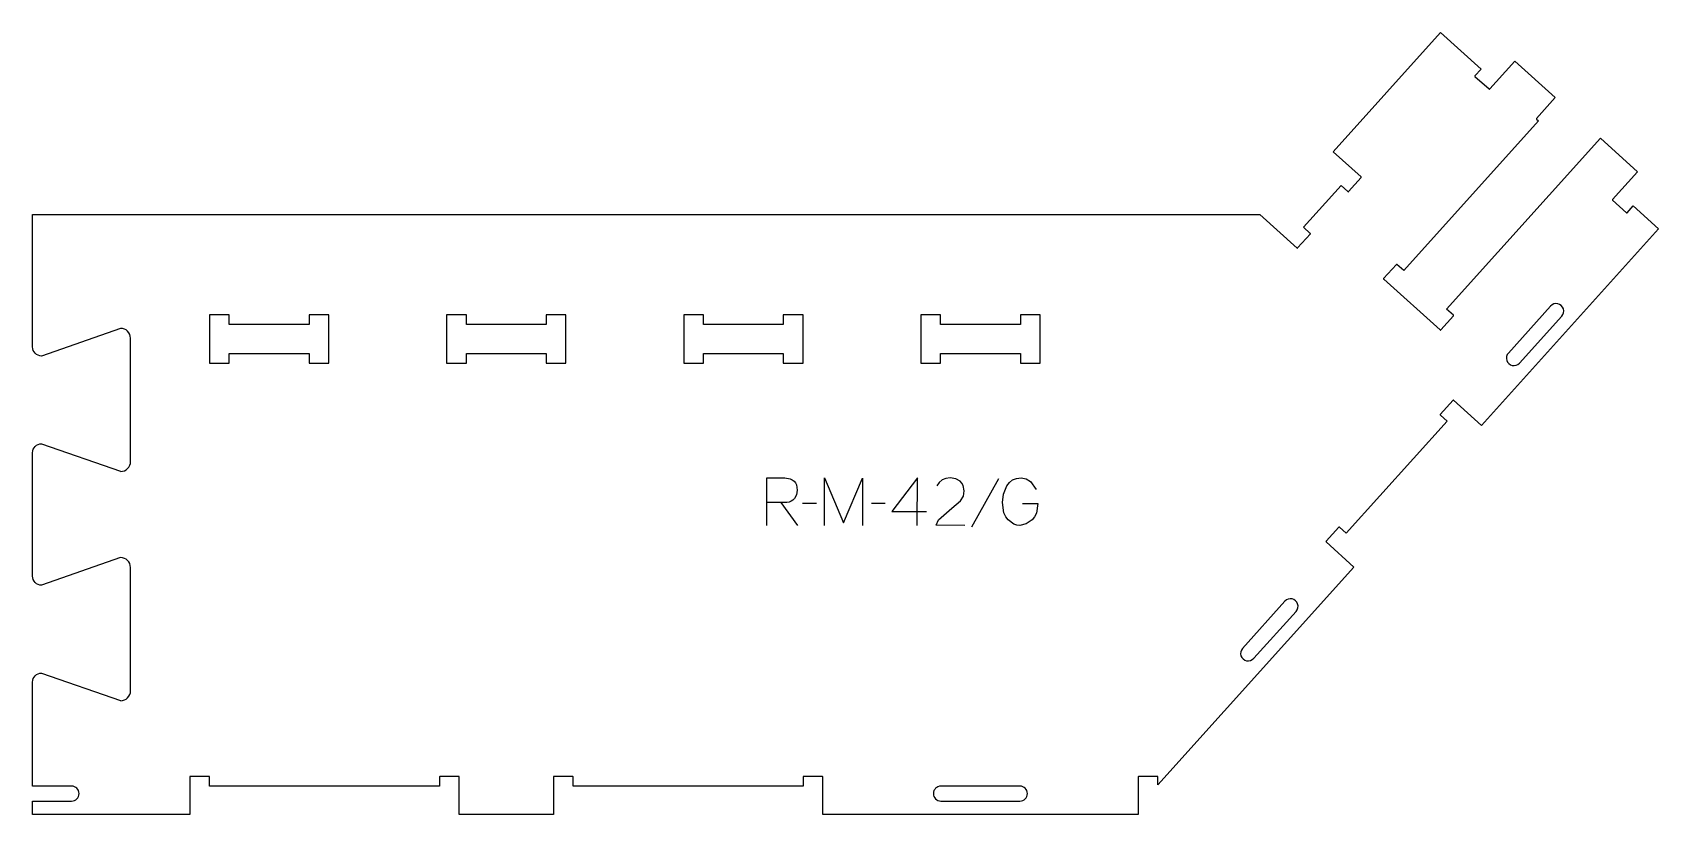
# Model space of a CAD drawing. Header units: millimetres. Extents: x -462 to 567, y -213 to 282.
import ezdxf

# ---------------------------------------------------------------- set-up
doc = ezdxf.new("R2010")
doc.units = ezdxf.units.MM
for name, color, linetype, true_color in [('1_ANYTOOL_1MMDEEP_LABELS_S', 2, 'Continuous', 0xffff00), ('3_ANYTOOL_CUTTHROUGH_INSID', 4, 'Continuous', 0x00ffff), ('4_ANYTOOL_CUTTHROUGH_OUTSI', 5, 'Continuous', 0x0000ff)]:
    doc.layers.add(name, color=color, linetype=linetype, true_color=true_color)

msp = doc.modelspace()

# ---------------------------------------------------------------- linework, layer by layer
at = {"layer": '1_ANYTOOL_1MMDEEP_LABELS_S'}
for p, q in [((149.7, -0.5), (132.5, -31.2)), ((12, -15.6), (22.5, -30)), ((34.5, -16.1), (25.7, -16.2)), ((78, -16.1), (69.2, -16.2)), ((82.2, -21.3), (104, -21.3))]:
    msp.add_line(p, q, dxfattribs=at)
for points in [[(3, -30), (3, 0), (14.4, 0), (17.8, -0.5), (19.2, -1.1), (20.3, -2), (21.2, -3.1), (21.8, -4.4), (22.3, -7.8), (21.9, -10.6), (20.5, -13), (19.6, -14.1), (18.5, -14.8), (17.2, -15.3), (15.8, -15.5), (14, -15.6), (12, -15.6), (3, -15.6)], [(39.6, -30), (39.6, 0), (51.6, -28.4), (63.6, -0.1), (63.6, -30)], [(98.2, -30), (98.3, 0), (82.2, -21.3)], [(128.4, -30), (110.1, -29.9), (111.7, -26.5), (120.2, -19.1), (125.6, -14.4), (127.4, -11.6), (128, -8.2), (127.3, -4.7), (126.5, -3.3), (125.4, -2.1), (122.6, -0.5), (119.1, 0), (116.3, -0.3), (114, -1.3), (112.1, -2.9), (110.6, -5.1)], [(164.9, -16.2), (174.6, -16.2), (173.6, -22.2), (172.5, -24.5), (170.9, -26.5), (167.2, -29.1), (163.2, -30), (161.2, -29.8), (159.3, -29.2), (155.7, -26.5), (154.2, -24.5), (153.1, -22), (152.2, -15.5), (152.9, -10.2), (154.9, -5.1), (156.5, -2.8), (158.5, -1.3), (161, -0.3), (163.9, 0), (167.2, -0.6), (169.8, -2.3), (173.4, -7.4)]]:
    msp.add_lwpolyline(points, dxfattribs=at)
at = {"layer": '3_ANYTOOL_CUTTHROUGH_INSID'}
for points in [[(-337, 97.1), (-337, 103.1), (-349.5, 103.1), (-349.5, 72.6), (-337, 72.6), (-337, 78.6), (-286.5, 78.6), (-286.5, 72.6), (-274, 72.6), (-274, 103.1), (-286.5, 103.1), (-286.5, 97.1)], [(-136.5, 78.6), (-136.5, 72.6), (-124, 72.6), (-124, 103.1), (-136.5, 103.1), (-136.5, 97.1), (-187, 97.1), (-187, 103.1), (-199.5, 103.1), (-199.5, 72.6), (-187, 72.6), (-187, 78.6)], [(-37, 97.1), (-37, 103.1), (-49.5, 103.1), (-49.5, 72.6), (-37, 72.6), (-37, 78.6), (13.5, 78.6), (13.5, 72.6), (26, 72.6), (26, 103.1), (13.5, 103.1), (13.5, 97.1)], [(163.5, 78.6), (163.5, 72.6), (176, 72.6), (176, 103.1), (163.5, 103.1), (163.5, 97.1), (113, 97.1), (113, 103.1), (100.5, 103.1), (100.5, 72.6), (113, 72.6), (113, 78.6)]]:
    msp.add_lwpolyline(points, close=True, dxfattribs=at)
for points in [[(506, 102.3, 1.000001), (498.9, 108.7), (472.2, 79, 1.000001), (479.2, 72.6)], [(311.1, -114.1), (337.9, -84.4, 1.000001), (330.8, -78), (304, -107.8, 1.000001)], [(113.2, -204.4), (163.2, -204.4, 1), (163.2, -194.9), (113.2, -194.9, 1)]]:
    msp.add_lwpolyline(points, format="xyb", close=True, dxfattribs=at)
at = {"layer": '4_ANYTOOL_CUTTHROUGH_OUTSI'}
msp.add_lwpolyline([(567.2, 157.6), (455.2, 33.2), (437.5, 49.1, 0.414214), (437.2, 49.1), (429.1, 40.2, 0.414214), (429.2, 39.8), (433.4, 36), (369.5, -35), (365.3, -31.2, 0.414214), (364.9, -31.2), (356.9, -40.1, 0.414214), (356.9, -40.5), (374.5, -56.4), (250.5, -194.1), (250.5, -189.1, 0.414214), (250.2, -188.9), (238.2, -188.9, 0.414214), (238, -189.1), (238, -212.9), (38.5, -212.9), (38.5, -189.1, 0.414214), (38.2, -188.9), (26.2, -188.9, 0.414214), (26, -189.1), (26, -194.9), (-119.5, -194.9), (-119.5, -189.1, 0.414214), (-119.8, -188.9), (-131.8, -188.9, 0.414214), (-132, -189.1), (-132, -212.9), (-191.5, -212.9), (-191.5, -189.1, 0.414214), (-191.8, -188.9), (-203.8, -188.9, 0.414214), (-204, -189.1), (-204, -194.9), (-349.5, -194.9), (-349.5, -189.1, 0.414214), (-349.8, -188.9), (-361.8, -188.9, 0.414214), (-362, -189.1), (-362, -212.9), (-461.5, -212.9), (-461.5, -204.4), (-436.8, -204.4, 1), (-436.8, -194.9), (-461.5, -194.9), (-461.5, -129.1, -0.412073), (-455.8, -123.4), (-405.8, -140.8), (-405.8, -140.9, 0.414214), (-399.5, -134.6), (-399.5, -56.6, 0.414214), (-405.8, -50.4), (-405.8, -50.4), (-455.8, -67.9, -0.412073), (-461.5, -62.1), (-461.5, 15.9, -0.412073), (-455.8, 21.6), (-405.8, 4.2), (-405.8, 4.1, 0.414214), (-399.5, 10.4), (-399.5, 88.4, 0.414214), (-405.8, 94.6), (-405.8, 94.6), (-455.8, 77.1, -0.412073), (-461.5, 82.9), (-461.5, 166.6), (315, 166.6), (338.6, 145.4, 0.414214), (338.9, 145.5), (347, 154.4, 0.414214), (346.9, 154.7), (342.7, 158.6), (366.4, 185), (370.7, 181.1, 0.414214), (371.1, 181.1), (379.1, 190, 0.414214), (379.1, 190.4), (361.4, 206.3), (429.3, 281.7), (455, 258.6), (451.1, 254.4, 0.414214), (451.1, 254), (460.1, 246, 0.414214), (460.4, 246), (464.4, 250.5), (476.3, 263.6), (501.9, 240.6), (490.1, 227.4, 0.414214), (490.1, 227), (491.3, 225.9), (406, 131.2), (401.7, 135, 0.414214), (401.4, 135), (393.3, 126.1, 0.414214), (393.4, 125.7), (429, 93.6, 0.414214), (429.4, 93.6), (437.4, 102.5, 0.414214), (437.4, 102.9), (433.1, 106.7), (530.5, 214.9), (554, 193.7), (538.1, 176.1, 0.414214), (538.1, 175.7), (547, 167.7, 0.414214), (547.4, 167.7), (551.2, 172)], format="xyb", close=True, dxfattribs=at)

doc.saveas('drawing.dxf')
